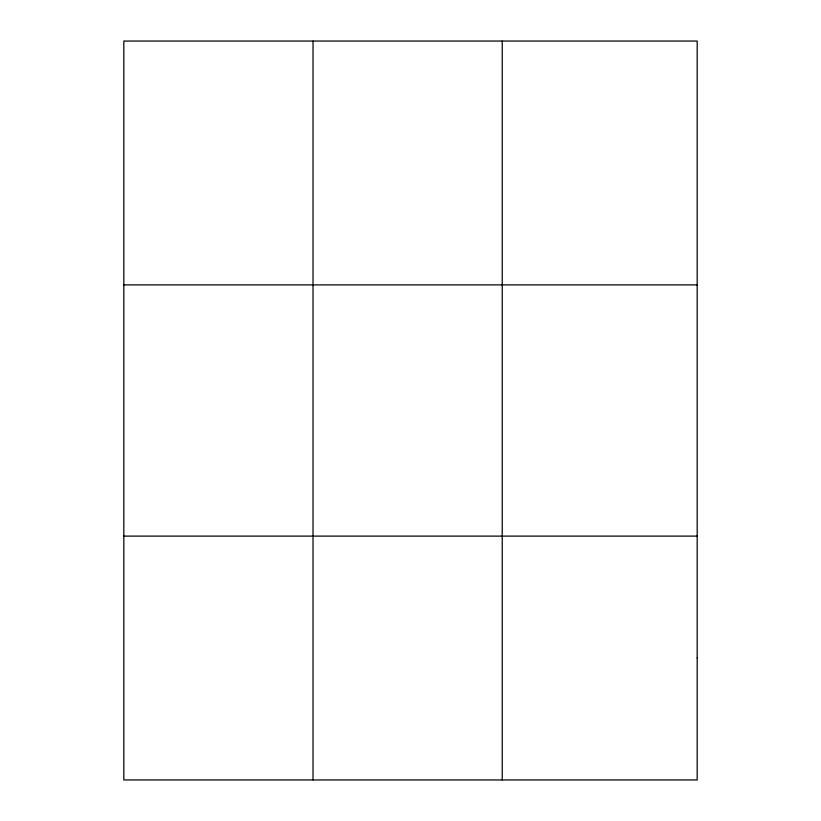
<?xml version="1.0" encoding="UTF-8"?>
<svg xmlns="http://www.w3.org/2000/svg" width="821" height="821" viewBox="0 0 821 821"><rect width="100%" height="100%" fill="white"/><g stroke="black" fill="none" stroke-linecap="round" stroke-linejoin="round"><path stroke-width="1.23" d="M313.027 779.95L313.027 41.05M502.236 779.95L502.236 41.05M123.817 284.887L697.183 284.887M123.817 536.113L697.183 536.113M697.183 658.032L697.183 779.95L123.817 779.95L123.817 41.05L697.183 41.05L697.183 658.032"/></g></svg>
